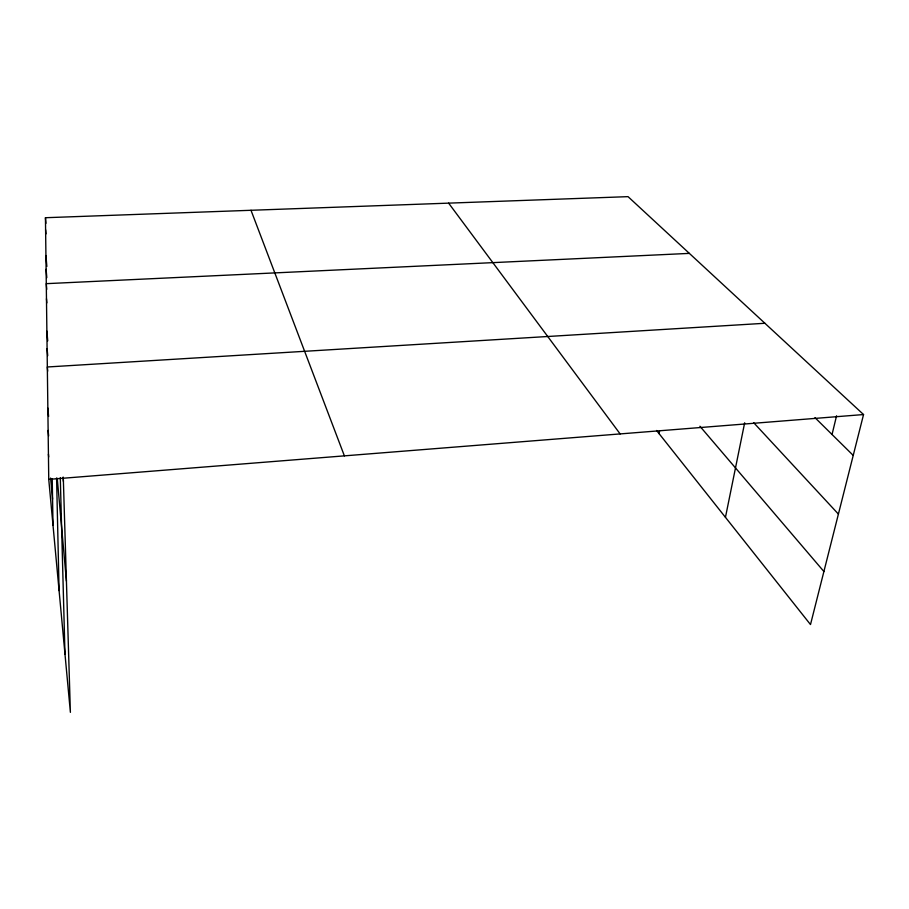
<?xml version="1.0" encoding="UTF-8"?>
<svg xmlns="http://www.w3.org/2000/svg" width="909" height="909" viewBox="0 0 909 909"><rect width="100%" height="100%" fill="white"/><g stroke="black" fill="none" stroke-linecap="round" stroke-linejoin="round"><path stroke-width="1.36" d="M659.093 433.661L659.536 430.968M725.45 517.335L744.664 422.799M832.042 434.502L836.564 415.777M63.289 477.35L70.391 712.349L48.745 479.384L45.45 217.717L628.039 196.651L863.55 414.549L810.498 624.563L656.571 430.48M48.745 479.384L863.55 414.549M764.901 323.274L47.325 366.986L47.7 371.156M689.352 253.384L46.279 283.665L46.768 289.323M814.953 417.629L853.233 455.42M753.72 422.73L838.405 514.085M699.919 426.241L823.906 571.522M448.626 203.139L620.131 433.923M250.998 210.286L344.386 455.863M47.847 408.073L48.609 416.447M48.132 430.446L48.631 435.956M48.427 454.17L48.688 456.977M50.62 478.043L52.563 499.121M57.256 478.327L66.425 581.067M46.882 331.16L47.734 340.864M47.098 348.613L47.722 355.669M45.927 255.531L46.859 266.462M46.098 269.28L46.814 277.62M63.051 477.225L63.403 481.372M46.473 298.743L46.836 302.902M45.45 217.717L45.927 223.341M45.598 229.784L45.95 233.908M60.289 477.714L64.971 654.105M56.585 477.986L59.074 590.589M52.222 478.634L53.006 525.22"/></g></svg>
